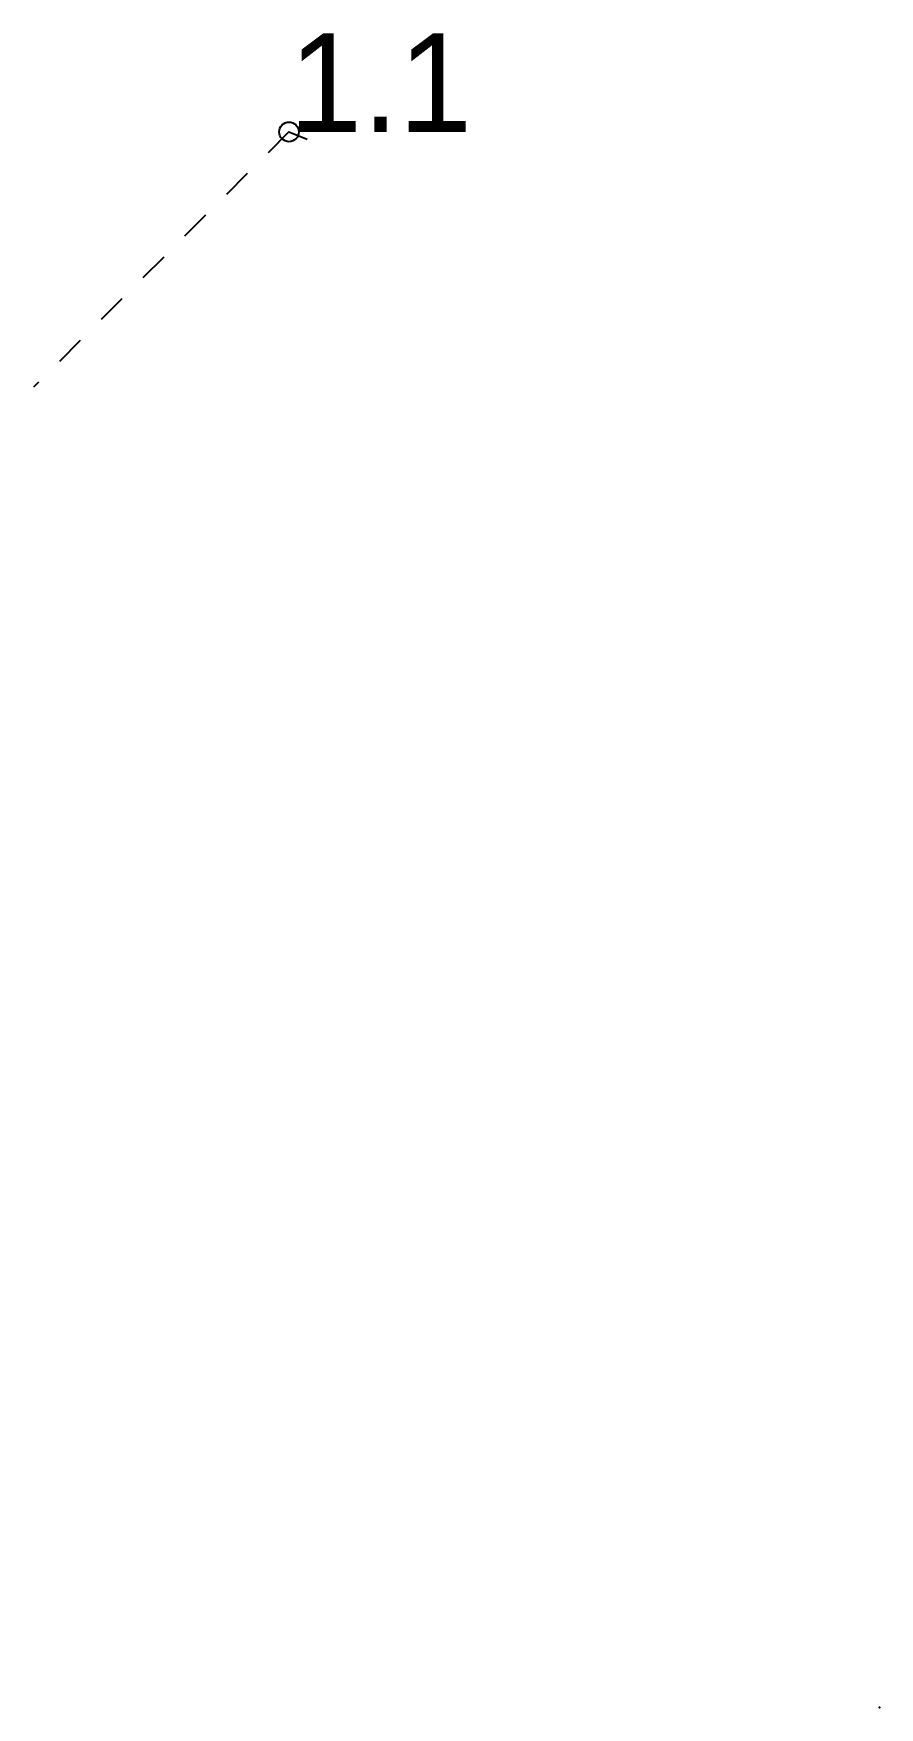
# Model space of a CAD drawing. Header units: millimetres. Extents: x 1.4 to 10, y -10 to 7.
import ezdxf

# ---------------------------------------------------------------- set-up
doc = ezdxf.new("R2010")
doc.units = ezdxf.units.MM
doc.linetypes.add('DASH', pattern=[0.6, 0.3, -0.3])

msp = doc.modelspace()

# ---------------------------------------------------------------- linework, layer by layer
at = {"layer": 'Sketch', "color": 255, "linetype": 'DASH'}
msp.add_line((4.01, 6.01), (1.414, 3.414), dxfattribs=at)
at = {"layer": 'Sketch', "color": 1}
msp.add_line((4.01, 6.01), (4.194, 5.934), dxfattribs=at)
msp.add_circle((4.01, 6.01), 0.1, dxfattribs=at)
at = {"layer": 'Sketch', "color": 5}
msp.add_point((10.01, -10.01), dxfattribs=at)

# ---------------------------------------------------------------- texts
at = {"layer": 'Sketch'}
msp.add_text('1.1', height=1, dxfattribs=at).set_placement((4.01, 6.01))

doc.saveas('drawing.dxf')
